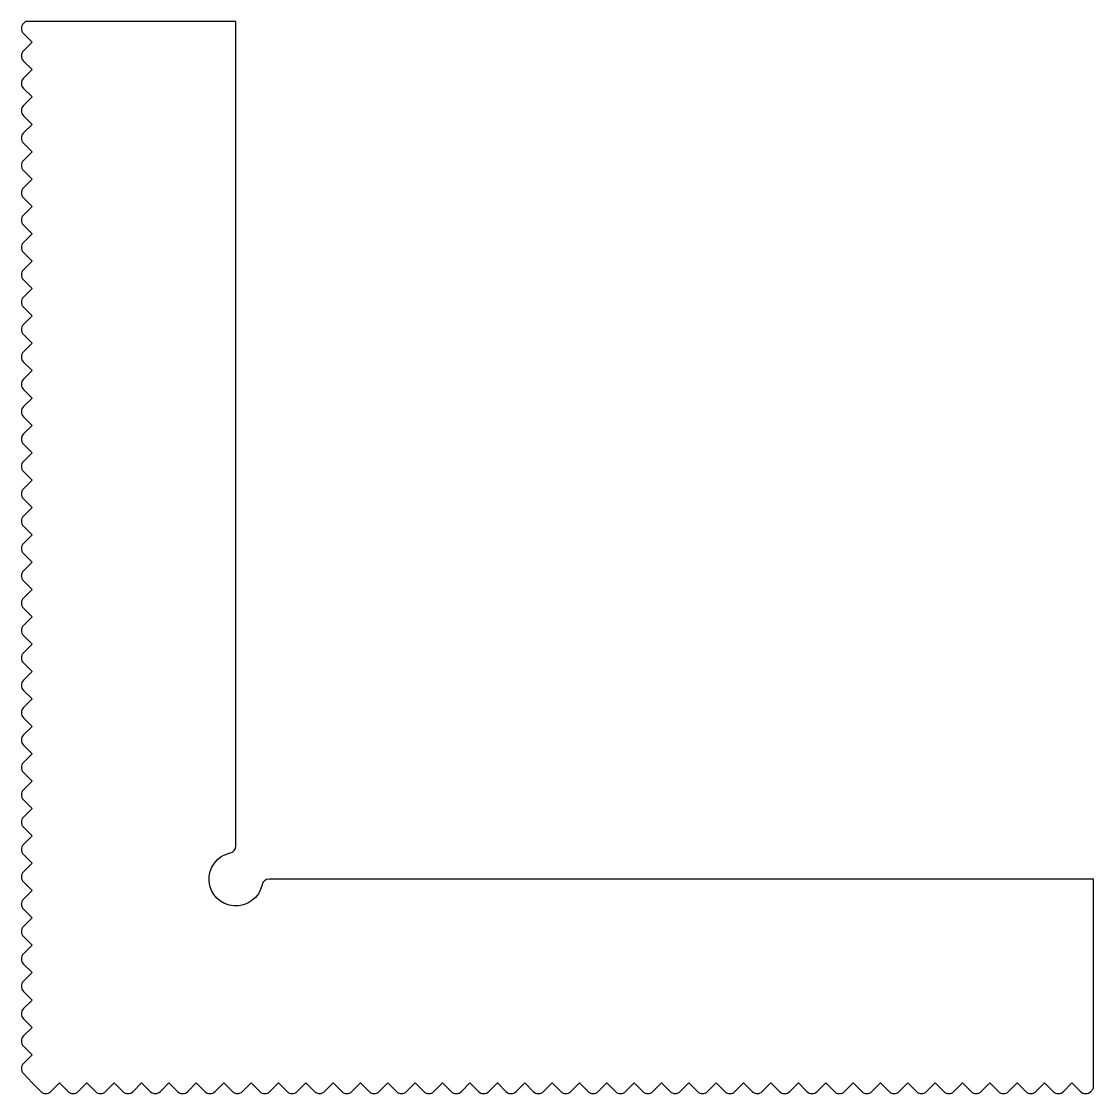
# Model space of a CAD drawing. Extents: x 1172 to 1202, y -14.2 to 15.8.
import ezdxf

# ---------------------------------------------------------------- set-up
doc = ezdxf.new("R2010")
doc.units = 0
doc.header["$LTSCALE"] = 15
doc.layers.get('0').update_dxf_attribs({"linetype": 'CONTINUOUS'})

msp = doc.modelspace()

# ---------------------------------------------------------------- linework, layer by layer
at = {"ltscale": 0.05}
msp.add_lwpolyline([(1172.054, -5.732, 0.414214), (1172.054, -6.015), (1172.295, -6.256), (1172.054, -6.497, 0.414214), (1172.054, -6.78), (1172.295, -7.022), (1172.054, -7.263, 0.414214), (1172.054, -7.546), (1172.295, -7.787), (1172.054, -8.029, 0.414214), (1172.054, -8.312), (1172.295, -8.553), (1172.054, -8.794, 0.414214), (1172.054, -9.077), (1172.295, -9.319), (1172.054, -9.56, 0.414214), (1172.054, -9.843), (1172.295, -10.084), (1172.054, -10.326, 0.414214), (1172.054, -10.609), (1172.295, -10.85), (1172.054, -11.091, 0.414214), (1172.054, -11.374), (1172.295, -11.616), (1172.054, -11.857, 0.414214), (1172.054, -12.14), (1172.295, -12.381), (1172.054, -12.623, 0.414214), (1172.054, -12.906), (1172.295, -13.147), (1172.054, -13.389, 0.414214), (1172.054, -13.671), (1172.295, -13.934), (1172.537, -14.175, 0.414214), (1172.82, -14.175), (1173.061, -13.934), (1173.302, -14.175, 0.414214), (1173.585, -14.175), (1173.827, -13.934), (1174.068, -14.175, 0.414214), (1174.351, -14.175), (1174.592, -13.934), (1174.834, -14.175, 0.414214), (1175.117, -14.175), (1175.358, -13.934), (1175.6, -14.175, 0.414214), (1175.882, -14.175), (1176.124, -13.934), (1176.365, -14.175, 0.414214), (1176.648, -14.175), (1176.889, -13.934), (1177.131, -14.175, 0.414214), (1177.414, -14.175), (1177.655, -13.934), (1177.897, -14.175, 0.414214), (1178.179, -14.175), (1178.421, -13.934), (1178.662, -14.175, 0.414214), (1178.945, -14.175), (1179.187, -13.934), (1179.428, -14.175, 0.414214), (1179.711, -14.175), (1179.952, -13.934), (1180.194, -14.175, 0.414214), (1180.476, -14.175), (1180.718, -13.934), (1180.959, -14.175, 0.414214), (1181.242, -14.175), (1181.484, -13.934), (1181.725, -14.175, 0.414214), (1182.008, -14.175), (1182.249, -13.934), (1182.491, -14.175, 0.414214), (1182.774, -14.175), (1183.015, -13.934), (1183.256, -14.175, 0.414214), (1183.539, -14.175), (1183.781, -13.934), (1184.022, -14.175, 0.414214), (1184.305, -14.175), (1184.546, -13.934), (1184.788, -14.175, 0.414214), (1185.071, -14.175), (1185.312, -13.934), (1185.553, -14.175, 0.414214), (1185.836, -14.175), (1186.078, -13.934), (1186.319, -14.175, 0.414214), (1186.602, -14.175), (1186.843, -13.934), (1187.085, -14.175, 0.414214), (1187.368, -14.175), (1187.609, -13.934), (1187.85, -14.175, 0.414214), (1188.133, -14.175), (1188.375, -13.934), (1188.616, -14.175, 0.414214), (1188.899, -14.175), (1189.14, -13.934), (1189.382, -14.175, 0.414214), (1189.665, -14.175), (1189.906, -13.934), (1190.148, -14.175, 0.414214), (1190.43, -14.175), (1190.672, -13.934), (1190.913, -14.175, 0.414214), (1191.196, -14.175), (1191.437, -13.934), (1191.679, -14.175, 0.414214), (1191.962, -14.175), (1192.203, -13.934), (1192.445, -14.175, 0.414214), (1192.727, -14.175), (1192.969, -13.934), (1193.21, -14.175, 0.414214), (1193.493, -14.175), (1193.735, -13.934), (1193.976, -14.175, 0.414214), (1194.259, -14.175), (1194.5, -13.934), (1194.742, -14.175, 0.414214), (1195.025, -14.175), (1195.266, -13.934), (1195.507, -14.175, 0.414214), (1195.79, -14.175), (1196.032, -13.934), (1196.273, -14.175, 0.414214), (1196.556, -14.175), (1196.797, -13.934), (1197.039, -14.175, 0.414214), (1197.322, -14.175), (1197.563, -13.934), (1197.804, -14.175, 0.414214), (1198.087, -14.175), (1198.329, -13.934), (1198.57, -14.175, 0.414214), (1198.853, -14.175), (1199.094, -13.934), (1199.336, -14.175, 0.414214), (1199.619, -14.175), (1199.86, -13.934), (1200.101, -14.175, 0.414214), (1200.384, -14.175), (1200.626, -13.934), (1200.867, -14.175, 0.414214), (1201.15, -14.175), (1201.391, -13.934), (1201.633, -14.175, 0.414214), (1201.916, -14.175), (1201.995, -14.096), (1201.995, -8.234), (1178.924, -8.234, 0.353366), (1178.729, -8.392, -1.835913), (1177.837, -7.501, 0.353366), (1177.995, -7.305), (1177.995, 15.766), (1172.113, 15.766), (1172.054, 15.708, 0.414214), (1172.054, 15.425), (1172.295, 15.183), (1172.054, 14.942, 0.414214), (1172.054, 14.659), (1172.295, 14.418), (1172.054, 14.176, 0.414214), (1172.054, 13.893), (1172.295, 13.652), (1172.054, 13.41, 0.414214), (1172.054, 13.128), (1172.295, 12.886), (1172.054, 12.645, 0.414214), (1172.054, 12.362), (1172.295, 12.121), (1172.054, 11.879, 0.414214), (1172.054, 11.596), (1172.295, 11.355), (1172.054, 11.113, 0.414214), (1172.054, 10.831), (1172.295, 10.589), (1172.054, 10.348, 0.414214), (1172.054, 10.065), (1172.295, 9.823), (1172.054, 9.582, 0.414214), (1172.054, 9.299), (1172.295, 9.058), (1172.054, 8.816, 0.414214), (1172.054, 8.534), (1172.295, 8.292), (1172.054, 8.051, 0.414214), (1172.054, 7.768), (1172.295, 7.526), (1172.054, 7.285, 0.414214), (1172.054, 7.002), (1172.295, 6.761), (1172.054, 6.519, 0.414214), (1172.054, 6.236), (1172.295, 5.995), (1172.054, 5.754, 0.414214), (1172.054, 5.471), (1172.295, 5.229), (1172.054, 4.988, 0.414214), (1172.054, 4.705), (1172.295, 4.464), (1172.054, 4.222, 0.414214), (1172.054, 3.939), (1172.295, 3.698), (1172.054, 3.457, 0.414214), (1172.054, 3.174), (1172.295, 2.932), (1172.054, 2.691, 0.414214), (1172.054, 2.408), (1172.295, 2.167), (1172.054, 1.925, 0.414214), (1172.054, 1.642), (1172.295, 1.401), (1172.054, 1.16, 0.414214), (1172.054, 0.877), (1172.295, 0.635), (1172.054, 0.394, 0.414214), (1172.054, 0.111), (1172.295, -0.13), (1172.054, -0.372, 0.414214), (1172.054, -0.655), (1172.295, -0.896), (1172.054, -1.138, 0.414214), (1172.054, -1.42), (1172.295, -1.662), (1172.054, -1.903, 0.414214), (1172.054, -2.186), (1172.295, -2.428), (1172.054, -2.669, 0.414214), (1172.054, -2.952), (1172.295, -3.193), (1172.054, -3.435, 0.414214), (1172.054, -3.717), (1172.295, -3.959), (1172.054, -4.2, 0.414214), (1172.054, -4.483), (1172.295, -4.725), (1172.054, -4.966, 0.414214), (1172.054, -5.249), (1172.295, -5.49)], format="xyb", close=True, dxfattribs=at)

doc.saveas('drawing.dxf')
